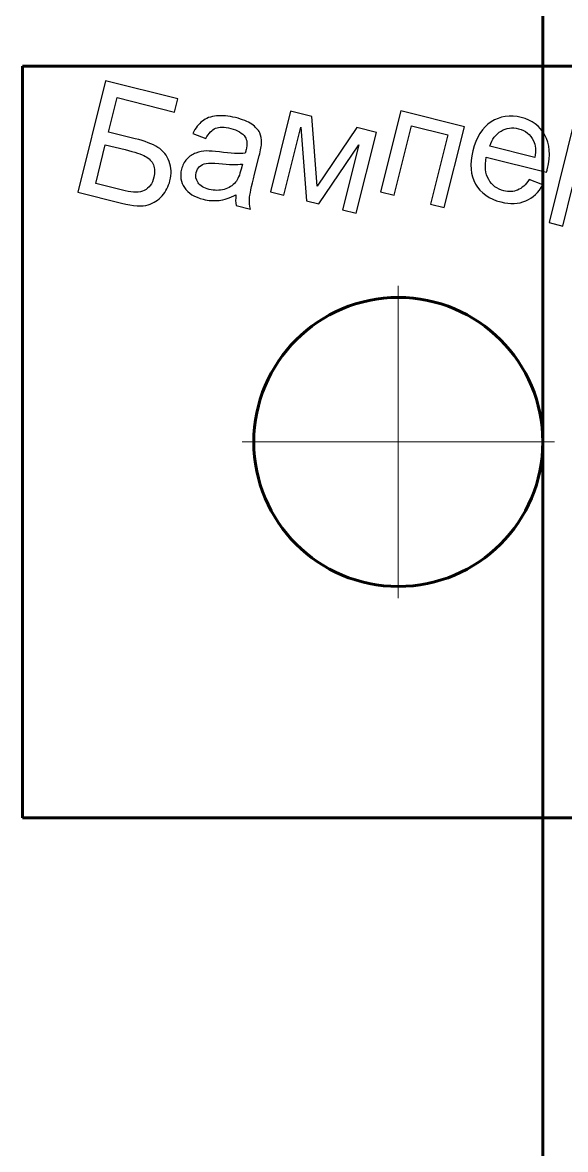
# Model space of a CAD drawing. Header units: centimetres. Extents: x 259 to 610, y 357 to 1252.
# Drawn here: x 489.03 to 498.42, y 796.04 to 815.54 of the extents above; entities that cross this region are included whole.
import ezdxf
from ezdxf.lldxf.tags import DXFTag

# ---------------------------------------------------------------- set-up
doc = ezdxf.new("R2010")
doc.units = ezdxf.units.CM
doc.header["$MEASUREMENT"] = 0
doc.layers.add('layer 1', color=7, linetype='Continuous')
tags = doc.linetypes.add('New Line21', pattern=[12, 7.5, -1.5, 1.5, -1.5]).pattern_tags.tags
tags[10:11] = [DXFTag(74, 4), DXFTag(75, 0), DXFTag(340, '0'), DXFTag(46, 1.0), DXFTag(50, 0.0), DXFTag(44, 0.0), DXFTag(45, 0.0)]
tags[8:9] = [DXFTag(74, 4), DXFTag(75, 0), DXFTag(340, '0'), DXFTag(46, 1.0), DXFTag(50, 0.0), DXFTag(44, 0.0), DXFTag(45, 0.0)]
tags[6:7] = [DXFTag(74, 4), DXFTag(75, 0), DXFTag(340, '0'), DXFTag(46, 1.0), DXFTag(50, 0.0), DXFTag(44, 0.0), DXFTag(45, 0.0)]
tags[4:5] = [DXFTag(74, 4), DXFTag(75, 0), DXFTag(340, '0'), DXFTag(46, 1.0), DXFTag(50, 0.0), DXFTag(44, 0.0), DXFTag(45, 0.0)]
tags = doc.linetypes.add('New Line22', pattern=[12, 7.5, -1.5, 1.5, -1.5]).pattern_tags.tags
tags[10:11] = [DXFTag(74, 4), DXFTag(75, 0), DXFTag(340, '0'), DXFTag(46, 1.0), DXFTag(50, 0.0), DXFTag(44, 0.0), DXFTag(45, 0.0)]
tags[8:9] = [DXFTag(74, 4), DXFTag(75, 0), DXFTag(340, '0'), DXFTag(46, 1.0), DXFTag(50, 0.0), DXFTag(44, 0.0), DXFTag(45, 0.0)]
tags[6:7] = [DXFTag(74, 4), DXFTag(75, 0), DXFTag(340, '0'), DXFTag(46, 1.0), DXFTag(50, 0.0), DXFTag(44, 0.0), DXFTag(45, 0.0)]
tags[4:5] = [DXFTag(74, 4), DXFTag(75, 0), DXFTag(340, '0'), DXFTag(46, 1.0), DXFTag(50, 0.0), DXFTag(44, 0.0), DXFTag(45, 0.0)]
tags = doc.linetypes.add('New Line23', pattern=[12, 7.5, -1.5, 1.5, -1.5]).pattern_tags.tags
tags[10:11] = [DXFTag(74, 4), DXFTag(75, 0), DXFTag(340, '0'), DXFTag(46, 1.0), DXFTag(50, 0.0), DXFTag(44, 0.0), DXFTag(45, 0.0)]
tags[8:9] = [DXFTag(74, 4), DXFTag(75, 0), DXFTag(340, '0'), DXFTag(46, 1.0), DXFTag(50, 0.0), DXFTag(44, 0.0), DXFTag(45, 0.0)]
tags[6:7] = [DXFTag(74, 4), DXFTag(75, 0), DXFTag(340, '0'), DXFTag(46, 1.0), DXFTag(50, 0.0), DXFTag(44, 0.0), DXFTag(45, 0.0)]
tags[4:5] = [DXFTag(74, 4), DXFTag(75, 0), DXFTag(340, '0'), DXFTag(46, 1.0), DXFTag(50, 0.0), DXFTag(44, 0.0), DXFTag(45, 0.0)]
tags = doc.linetypes.add('New Line24', pattern=[12, 7.5, -1.5, 1.5, -1.5]).pattern_tags.tags
tags[10:11] = [DXFTag(74, 4), DXFTag(75, 0), DXFTag(340, '0'), DXFTag(46, 1.0), DXFTag(50, 0.0), DXFTag(44, 0.0), DXFTag(45, 0.0)]
tags[8:9] = [DXFTag(74, 4), DXFTag(75, 0), DXFTag(340, '0'), DXFTag(46, 1.0), DXFTag(50, 0.0), DXFTag(44, 0.0), DXFTag(45, 0.0)]
tags[6:7] = [DXFTag(74, 4), DXFTag(75, 0), DXFTag(340, '0'), DXFTag(46, 1.0), DXFTag(50, 0.0), DXFTag(44, 0.0), DXFTag(45, 0.0)]
tags[4:5] = [DXFTag(74, 4), DXFTag(75, 0), DXFTag(340, '0'), DXFTag(46, 1.0), DXFTag(50, 0.0), DXFTag(44, 0.0), DXFTag(45, 0.0)]

msp = doc.modelspace()

# ---------------------------------------------------------------- linework, layer by layer
at = {"layer": 'layer 1', "color": 5, "lineweight": 60}
for points, knots in [([(529.12517, 953.28499), (529.12517, 963.2261), (521.06631, 971.28496), (511.12519, 971.28498), (511.12519, 971.28498), (501.18408, 971.28499), (493.12519, 963.22615), (493.12517, 953.28504), (493.12517, 953.28504), (493.12514, 943.34392), (501.18398, 935.28503), (511.1251, 935.28499), (511.1251, 935.28499), (521.06621, 935.28495), (529.12512, 943.34378), (529.12517, 953.28489), (529.12667, 1251.51819), (529.12517, 356.81839), (529.12517, 953.28499)], [0, 0, 0, 0, 0.2, 0.2, 0.2, 0.2, 0.4, 0.4, 0.4, 0.4, 0.6, 0.6, 0.6, 0.6, 1, 1, 1, 1.0001, 1.0001, 1.0001, 1.0001]), ([(498.02864, 808.2835), (498.02864, 809.66421), (496.90936, 810.78349), (495.52865, 810.7835), (495.52865, 810.7835), (494.14794, 810.7835), (493.02865, 809.66421), (493.02864, 808.2835), (493.02864, 808.2835), (493.02864, 806.90279), (494.14792, 805.7835), (495.52863, 805.7835), (495.52863, 805.7835), (496.90934, 805.78349), (498.02864, 806.90277), (498.02864, 808.28348), (498.02864, 849.70478), (498.02864, 725.4409), (498.02864, 808.2835)], [0, 0, 0, 0, 0.2, 0.2, 0.2, 0.2, 0.4, 0.4, 0.4, 0.4, 0.6, 0.6, 0.6, 0.6, 1, 1, 1, 1.00002, 1.00002, 1.00002, 1.00002]), ([(497.85889, 785.74509), (497.85889, 787.1258), (496.73961, 788.24509), (495.3589, 788.24509), (495.3589, 788.24509), (493.97819, 788.24509), (492.8589, 787.12581), (492.85889, 785.7451), (492.85889, 785.7451), (492.85889, 784.36439), (493.97817, 783.2451), (495.35888, 783.24509), (495.35888, 783.24509), (496.73959, 783.24509), (497.85889, 784.36437), (497.85889, 785.74508), (497.85889, 827.16638), (497.85889, 702.90249), (497.85889, 785.74509)], [0, 0, 0, 0, 0.2, 0.2, 0.2, 0.2, 0.4, 0.4, 0.4, 0.4, 0.6, 0.6, 0.6, 0.6, 1, 1, 1, 1.00001, 1.00001, 1.00001, 1.00001])]:
    msp.add_open_spline(points, degree=3, knots=knots, dxfattribs=at)
for points in [[(559.02863, 814.7835), (559.02863, 814.7835), (489.02864, 814.7835), (489.02864, 814.7835)], [(489.02864, 814.7835), (489.02864, 814.7835), (489.02864, 801.7835), (489.02864, 801.7835)], [(489.02864, 801.7835), (489.02864, 801.7835), (559.02863, 801.7835), (559.02863, 801.7835)]]:
    msp.add_open_spline(points, degree=3, dxfattribs=at)
at = {"layer": 'layer 1'}
for points, knots in [([(490.46518, 814.53162), (490.46518, 814.53162), (491.71656, 814.21958), (491.71656, 814.21958), (491.71656, 814.21958), (491.71656, 814.21958), (491.65962, 813.9918), (491.65962, 813.9918), (491.65962, 813.9918), (491.65962, 813.9918), (490.66379, 814.24041), (490.66379, 814.24041), (490.66379, 814.24041), (490.66379, 814.24041), (490.51564, 813.6455), (490.51564, 813.6455), (490.51564, 813.6455), (490.51564, 813.6455), (490.97582, 813.53069), (490.97582, 813.53069), (490.97582, 813.53069), (491.14619, 813.48856), (491.27721, 813.43856), (491.3698, 813.38069), (491.3698, 813.38069), (491.46193, 813.32328), (491.52721, 813.24226), (491.56564, 813.13717), (491.56564, 813.13717), (491.6036, 813.03208), (491.60777, 812.92004), (491.57813, 812.80059), (491.57813, 812.80059), (491.5536, 812.70337), (491.50916, 812.61773), (491.4448, 812.54411), (491.4448, 812.54411), (491.38045, 812.47004), (491.29851, 812.41726), (491.19897, 812.38532), (491.19897, 812.38532), (491.09989, 812.35291), (490.94666, 812.3631), (490.73971, 812.41449), (490.73971, 812.41449), (490.73971, 812.41449), (489.98462, 812.60291), (489.98462, 812.60291), (489.98462, 812.60291), (489.98462, 812.60291), (490.46518, 814.53162), (490.46518, 814.53162)], [0, 0, 0, 0, 0.07142857, 0.07142857, 0.07142857, 0.07142857, 0.14285714, 0.14285714, 0.14285714, 0.14285714, 0.21428571, 0.21428571, 0.21428571, 0.21428571, 0.28571429, 0.28571429, 0.28571429, 0.28571429, 0.35714286, 0.35714286, 0.35714286, 0.35714286, 0.42857143, 0.42857143, 0.42857143, 0.42857143, 0.5, 0.5, 0.5, 0.5, 0.57142857, 0.57142857, 0.57142857, 0.57142857, 0.64285714, 0.64285714, 0.64285714, 0.64285714, 0.71428571, 0.71428571, 0.71428571, 0.71428571, 0.78571429, 0.78571429, 0.78571429, 0.78571429, 0.85714286, 0.85714286, 0.85714286, 0.85714286, 1, 1, 1, 1]), ([(493.66518, 814.00893), (493.66518, 814.00893), (494.03369, 813.9168), (494.03369, 813.9168), (494.03369, 813.9168), (494.03369, 813.9168), (494.12212, 812.70708), (494.12212, 812.70708), (494.12212, 812.70708), (494.12212, 812.70708), (494.8087, 813.72375), (494.8087, 813.72375), (494.8087, 813.72375), (494.8087, 813.72375), (495.14943, 813.63902), (495.14943, 813.63902), (495.14943, 813.63902), (495.14943, 813.63902), (494.80083, 812.2418), (494.80083, 812.2418), (494.80083, 812.2418), (494.80083, 812.2418), (494.56425, 812.3006), (494.56425, 812.3006), (494.56425, 812.3006), (494.56425, 812.3006), (494.8448, 813.4256), (494.8448, 813.4256), (494.8448, 813.4256), (494.8448, 813.4256), (494.15129, 812.40383), (494.15129, 812.40383), (494.15129, 812.40383), (494.15129, 812.40383), (493.93925, 812.45662), (493.93925, 812.45662), (493.93925, 812.45662), (493.93925, 812.45662), (493.84249, 813.73255), (493.84249, 813.73255), (493.84249, 813.73255), (493.84249, 813.73255), (493.54851, 812.55383), (493.54851, 812.55383), (493.54851, 812.55383), (493.54851, 812.55383), (493.31702, 812.6117), (493.31702, 812.6117), (493.31702, 812.6117), (493.31702, 812.6117), (493.66518, 814.00893), (493.66518, 814.00893)], [0, 0, 0, 0, 0.07142857, 0.07142857, 0.07142857, 0.07142857, 0.14285714, 0.14285714, 0.14285714, 0.14285714, 0.21428571, 0.21428571, 0.21428571, 0.21428571, 0.28571429, 0.28571429, 0.28571429, 0.28571429, 0.35714286, 0.35714286, 0.35714286, 0.35714286, 0.42857143, 0.42857143, 0.42857143, 0.42857143, 0.5, 0.5, 0.5, 0.5, 0.57142857, 0.57142857, 0.57142857, 0.57142857, 0.64285714, 0.64285714, 0.64285714, 0.64285714, 0.71428571, 0.71428571, 0.71428571, 0.71428571, 0.78571429, 0.78571429, 0.78571429, 0.78571429, 0.85714286, 0.85714286, 0.85714286, 0.85714286, 1, 1, 1, 1]), ([(495.5698, 814.01032), (495.5698, 814.01032), (496.67213, 813.73532), (496.67213, 813.73532), (496.67213, 813.73532), (496.67213, 813.73532), (496.32397, 812.33809), (496.32397, 812.33809), (496.32397, 812.33809), (496.32397, 812.33809), (496.08694, 812.39689), (496.08694, 812.39689), (496.08694, 812.39689), (496.08694, 812.39689), (496.38647, 813.59829), (496.38647, 813.59829), (496.38647, 813.59829), (496.38647, 813.59829), (495.75777, 813.75522), (495.75777, 813.75522), (495.75777, 813.75522), (495.75777, 813.75522), (495.45823, 812.55383), (495.45823, 812.55383), (495.45823, 812.55383), (495.45823, 812.55383), (495.22166, 812.61309), (495.22166, 812.61309), (495.22166, 812.61309), (495.22166, 812.61309), (495.5698, 814.01032), (495.5698, 814.01032)], [0, 0, 0, 0, 0.11111111, 0.11111111, 0.11111111, 0.11111111, 0.22222222, 0.22222222, 0.22222222, 0.22222222, 0.33333333, 0.33333333, 0.33333333, 0.33333333, 0.44444444, 0.44444444, 0.44444444, 0.44444444, 0.55555556, 0.55555556, 0.55555556, 0.55555556, 0.66666667, 0.66666667, 0.66666667, 0.66666667, 0.77777778, 0.77777778, 0.77777778, 0.77777778, 1, 1, 1, 1]), ([(498.13555, 812.07791), (498.13555, 812.07791), (498.6175, 814.01032), (498.6175, 814.01032), (498.6175, 814.01032), (498.6175, 814.01032), (498.83323, 813.95661), (498.83323, 813.95661), (498.83323, 813.95661), (498.83323, 813.95661), (498.78786, 813.77514), (498.78786, 813.77514), (498.78786, 813.77514), (498.85684, 813.83346), (498.92722, 813.87235), (499.00037, 813.8918), (499.00037, 813.8918), (499.07306, 813.91171), (499.155, 813.90985), (499.24667, 813.88717), (499.24667, 813.88717), (499.36564, 813.85754), (499.46333, 813.8006), (499.53926, 813.71633), (499.53926, 813.71633), (499.61518, 813.63208), (499.66241, 813.52838), (499.68092, 813.40523), (499.68092, 813.40523), (499.69944, 813.28162), (499.69203, 813.15337), (499.65916, 813.02004), (499.65916, 813.02004), (499.62351, 812.87699), (499.56565, 812.75477), (499.48556, 812.65291), (499.48556, 812.65291), (499.40592, 812.55152), (499.30962, 812.48207), (499.19666, 812.44551), (499.19666, 812.44551), (499.0837, 812.40893), (498.97305, 812.4043), (498.86518, 812.43115), (498.86518, 812.43115), (498.78648, 812.4506), (498.71981, 812.48532), (498.66518, 812.53393), (498.66518, 812.53393), (498.61102, 812.583), (498.56981, 812.6381), (498.54203, 812.69875), (498.54203, 812.69875), (498.54203, 812.69875), (498.37259, 812.01865), (498.37259, 812.01865), (498.37259, 812.01865), (498.37259, 812.01865), (498.13555, 812.07791), (498.13555, 812.07791)], [0, 0, 0, 0, 0.0625, 0.0625, 0.0625, 0.0625, 0.125, 0.125, 0.125, 0.125, 0.1875, 0.1875, 0.1875, 0.1875, 0.25, 0.25, 0.25, 0.25, 0.3125, 0.3125, 0.3125, 0.3125, 0.375, 0.375, 0.375, 0.375, 0.4375, 0.4375, 0.4375, 0.4375, 0.5, 0.5, 0.5, 0.5, 0.5625, 0.5625, 0.5625, 0.5625, 0.625, 0.625, 0.625, 0.625, 0.6875, 0.6875, 0.6875, 0.6875, 0.75, 0.75, 0.75, 0.75, 0.8125, 0.8125, 0.8125, 0.8125, 0.875, 0.875, 0.875, 0.875, 1, 1, 1, 1]), ([(492.72027, 812.55846), (492.61379, 812.50568), (492.51657, 812.47421), (492.42768, 812.46356), (492.42768, 812.46356), (492.33879, 812.45291), (492.24804, 812.45939), (492.15499, 812.48254), (492.15499, 812.48254), (492.00129, 812.52097), (491.89295, 812.58764), (491.82907, 812.68347), (491.82907, 812.68347), (491.76517, 812.77884), (491.74804, 812.88486), (491.77721, 813.00152), (491.77721, 813.00152), (491.79435, 813.07004), (491.82536, 813.12883), (491.87073, 813.17745), (491.87073, 813.17745), (491.91563, 813.22606), (491.96795, 813.2617), (492.02675, 813.283), (492.02675, 813.283), (492.08554, 813.30477), (492.14897, 813.31633), (492.21656, 813.31819), (492.21656, 813.31819), (492.2661, 813.31911), (492.33925, 813.31309), (492.43601, 813.30152), (492.43601, 813.30152), (492.63276, 813.27652), (492.78046, 813.26865), (492.8786, 813.27745), (492.8786, 813.27745), (492.8874, 813.30986), (492.89295, 813.33022), (492.89527, 813.33902), (492.89527, 813.33902), (492.91934, 813.43578), (492.91379, 813.50939), (492.87906, 813.55985), (492.87906, 813.55985), (492.83184, 813.62837), (492.7485, 813.67745), (492.62953, 813.70707), (492.62953, 813.70707), (492.51795, 813.73485), (492.43092, 813.73625), (492.36795, 813.71032), (492.36795, 813.71032), (492.30545, 813.68439), (492.24897, 813.62513), (492.19851, 813.53254), (492.19851, 813.53254), (492.19851, 813.53254), (491.97489, 813.62143), (491.97489, 813.62143), (491.97489, 813.62143), (492.02073, 813.71541), (492.07536, 813.78717), (492.13879, 813.83578), (492.13879, 813.83578), (492.20221, 813.88485), (492.28369, 813.91449), (492.38323, 813.92467), (492.38323, 813.92467), (492.48231, 813.93485), (492.59249, 813.92467), (492.7124, 813.89457), (492.7124, 813.89457), (492.83184, 813.86495), (492.92536, 813.82699), (492.99249, 813.78023), (492.99249, 813.78023), (493.06008, 813.73347), (493.10638, 813.68439), (493.13091, 813.63347), (493.13091, 813.63347), (493.15545, 813.58208), (493.16656, 813.52236), (493.16425, 813.45384), (493.16425, 813.45384), (493.16193, 813.41125), (493.14804, 813.33763), (493.12166, 813.23254), (493.12166, 813.23254), (493.12166, 813.23254), (493.04295, 812.9168), (493.04295, 812.9168), (493.04295, 812.9168), (492.98786, 812.69642), (492.95823, 812.55616), (492.95407, 812.49504), (492.95407, 812.49504), (492.94944, 812.43439), (492.95546, 812.37329), (492.97212, 812.31263), (492.97212, 812.31263), (492.97212, 812.31263), (492.72444, 812.37421), (492.72444, 812.37421), (492.72444, 812.37421), (492.7124, 812.4293), (492.71101, 812.49087), (492.72027, 812.55846)], [0, 0, 0, 0, 0.03571429, 0.03571429, 0.03571429, 0.03571429, 0.07142857, 0.07142857, 0.07142857, 0.07142857, 0.10714286, 0.10714286, 0.10714286, 0.10714286, 0.14285714, 0.14285714, 0.14285714, 0.14285714, 0.17857143, 0.17857143, 0.17857143, 0.17857143, 0.21428571, 0.21428571, 0.21428571, 0.21428571, 0.25, 0.25, 0.25, 0.25, 0.28571429, 0.28571429, 0.28571429, 0.28571429, 0.32142857, 0.32142857, 0.32142857, 0.32142857, 0.35714286, 0.35714286, 0.35714286, 0.35714286, 0.39285714, 0.39285714, 0.39285714, 0.39285714, 0.42857143, 0.42857143, 0.42857143, 0.42857143, 0.46428571, 0.46428571, 0.46428571, 0.46428571, 0.5, 0.5, 0.5, 0.5, 0.53571429, 0.53571429, 0.53571429, 0.53571429, 0.57142857, 0.57142857, 0.57142857, 0.57142857, 0.60714286, 0.60714286, 0.60714286, 0.60714286, 0.64285714, 0.64285714, 0.64285714, 0.64285714, 0.67857143, 0.67857143, 0.67857143, 0.67857143, 0.71428571, 0.71428571, 0.71428571, 0.71428571, 0.75, 0.75, 0.75, 0.75, 0.78571429, 0.78571429, 0.78571429, 0.78571429, 0.82142857, 0.82142857, 0.82142857, 0.82142857, 0.85714286, 0.85714286, 0.85714286, 0.85714286, 0.89285714, 0.89285714, 0.89285714, 0.89285714, 0.92857143, 0.92857143, 0.92857143, 0.92857143, 1, 1, 1, 1]), ([(497.79295, 812.82467), (497.79295, 812.82467), (498.03, 812.73346), (498.03, 812.73346), (498.03, 812.73346), (497.95592, 812.60013), (497.85685, 812.50708), (497.73277, 812.4543), (497.73277, 812.4543), (497.6087, 812.40106), (497.46564, 812.39504), (497.30314, 812.43532), (497.30314, 812.43532), (497.09898, 812.48624), (496.95268, 812.58948), (496.86425, 812.7455), (496.86425, 812.7455), (496.77583, 812.90106), (496.76009, 813.09272), (496.81657, 813.31958), (496.81657, 813.31958), (496.87536, 813.55476), (496.98138, 813.7219), (497.13463, 813.82189), (497.13463, 813.82189), (497.28786, 813.92143), (497.46101, 813.94735), (497.65407, 813.89921), (497.65407, 813.89921), (497.84111, 813.85245), (497.97768, 813.75059), (498.06426, 813.59411), (498.06426, 813.59411), (498.15129, 813.43764), (498.16564, 813.24365), (498.10823, 813.01309), (498.10823, 813.01309), (498.10453, 812.99921), (498.09897, 812.97791), (498.0911, 812.95014), (498.0911, 812.95014), (498.0911, 812.95014), (497.04898, 813.20985), (497.04898, 813.20985), (497.04898, 813.20985), (497.01981, 813.0543), (497.0337, 812.92606), (497.09157, 812.82513), (497.09157, 812.82513), (497.14898, 812.72374), (497.23648, 812.65893), (497.35315, 812.62976), (497.35315, 812.62976), (497.43971, 812.608), (497.51981, 812.61263), (497.59249, 812.64273), (497.59249, 812.64273), (497.66518, 812.67282), (497.73184, 812.73393), (497.79295, 812.82467)], [0, 0, 0, 0, 0.0625, 0.0625, 0.0625, 0.0625, 0.125, 0.125, 0.125, 0.125, 0.1875, 0.1875, 0.1875, 0.1875, 0.25, 0.25, 0.25, 0.25, 0.3125, 0.3125, 0.3125, 0.3125, 0.375, 0.375, 0.375, 0.375, 0.4375, 0.4375, 0.4375, 0.4375, 0.5, 0.5, 0.5, 0.5, 0.5625, 0.5625, 0.5625, 0.5625, 0.625, 0.625, 0.625, 0.625, 0.6875, 0.6875, 0.6875, 0.6875, 0.75, 0.75, 0.75, 0.75, 0.8125, 0.8125, 0.8125, 0.8125, 0.875, 0.875, 0.875, 0.875, 1, 1, 1, 1]), ([(497.11101, 813.40152), (497.11101, 813.40152), (497.8911, 813.20707), (497.8911, 813.20707), (497.8911, 813.20707), (497.90962, 813.32699), (497.90175, 813.42282), (497.8675, 813.49365), (497.8675, 813.49365), (497.81472, 813.60384), (497.7286, 813.67375), (497.60824, 813.70384), (497.60824, 813.70384), (497.49944, 813.73069), (497.39898, 813.71726), (497.30684, 813.66263), (497.30684, 813.66263), (497.21425, 813.60847), (497.14897, 813.52143), (497.11101, 813.40152)], [0, 0, 0, 0, 0.16666667, 0.16666667, 0.16666667, 0.16666667, 0.33333333, 0.33333333, 0.33333333, 0.33333333, 0.5, 0.5, 0.5, 0.5, 0.66666667, 0.66666667, 0.66666667, 0.66666667, 1, 1, 1, 1]), ([(490.29388, 812.75615), (490.29388, 812.75615), (490.80406, 812.62884), (490.80406, 812.62884), (490.80406, 812.62884), (490.94203, 812.59458), (491.05221, 812.59689), (491.13508, 812.63578), (491.13508, 812.63578), (491.21795, 812.67467), (491.27351, 812.75059), (491.30129, 812.86263), (491.30129, 812.86263), (491.3212, 812.94272), (491.31795, 813.01403), (491.29202, 813.07745), (491.29202, 813.07745), (491.2661, 813.14088), (491.2198, 813.18995), (491.15406, 813.22513), (491.15406, 813.22513), (491.08832, 813.26031), (490.97073, 813.29875), (490.80175, 813.34088), (490.80175, 813.34088), (490.80175, 813.34088), (490.46054, 813.42606), (490.46054, 813.42606), (490.46054, 813.42606), (490.46054, 813.42606), (490.29388, 812.75615), (490.29388, 812.75615)], [0, 0, 0, 0, 0.11111111, 0.11111111, 0.11111111, 0.11111111, 0.22222222, 0.22222222, 0.22222222, 0.22222222, 0.33333333, 0.33333333, 0.33333333, 0.33333333, 0.44444444, 0.44444444, 0.44444444, 0.44444444, 0.55555556, 0.55555556, 0.55555556, 0.55555556, 0.66666667, 0.66666667, 0.66666667, 0.66666667, 0.77777778, 0.77777778, 0.77777778, 0.77777778, 1, 1, 1, 1]), ([(492.8323, 813.09226), (492.73739, 813.07837), (492.60128, 813.08069), (492.42305, 813.09921), (492.42305, 813.09921), (492.32259, 813.1094), (492.24943, 813.11078), (492.20499, 813.10338), (492.20499, 813.10338), (492.16008, 813.09597), (492.12258, 813.07792), (492.09203, 813.04967), (492.09203, 813.04967), (492.06194, 813.02143), (492.04156, 812.98671), (492.03138, 812.94504), (492.03138, 812.94504), (492.01564, 812.88208), (492.02628, 812.82374), (492.06379, 812.76958), (492.06379, 812.76958), (492.10083, 812.71541), (492.16564, 812.67698), (492.25776, 812.65384), (492.25776, 812.65384), (492.34897, 812.63115), (492.43508, 812.63115), (492.5161, 812.65337), (492.5161, 812.65337), (492.59712, 812.67559), (492.66286, 812.7168), (492.71332, 812.77791), (492.71332, 812.77791), (492.75221, 812.82514), (492.78462, 812.90106), (492.81054, 813.00522), (492.81054, 813.00522), (492.81054, 813.00522), (492.8323, 813.09226), (492.8323, 813.09226)], [0, 0, 0, 0, 0.09090909, 0.09090909, 0.09090909, 0.09090909, 0.18181818, 0.18181818, 0.18181818, 0.18181818, 0.27272727, 0.27272727, 0.27272727, 0.27272727, 0.36363636, 0.36363636, 0.36363636, 0.36363636, 0.45454545, 0.45454545, 0.45454545, 0.45454545, 0.54545455, 0.54545455, 0.54545455, 0.54545455, 0.63636364, 0.63636364, 0.63636364, 0.63636364, 0.72727273, 0.72727273, 0.72727273, 0.72727273, 0.81818182, 0.81818182, 0.81818182, 0.81818182, 1, 1, 1, 1])]:
    msp.add_open_spline(points, degree=3, knots=knots, dxfattribs=at)
at = {"layer": 'layer 1', "color": 30, "linetype": 'New Line22', "lineweight": 18}
msp.add_open_spline([(495.52864, 808.2835), (495.52864, 808.2835), (495.52864, 810.9835), (495.52864, 810.9835)], degree=3, dxfattribs=at)
at = {"layer": 'layer 1', "color": 30, "linetype": 'New Line24', "lineweight": 18}
msp.add_open_spline([(495.52864, 808.2835), (495.52864, 808.2835), (492.82864, 808.2835), (492.82864, 808.2835)], degree=3, dxfattribs=at)
at = {"layer": 'layer 1', "color": 30, "linetype": 'New Line21', "lineweight": 18}
msp.add_open_spline([(495.52864, 808.2835), (495.52864, 808.2835), (495.52864, 805.5835), (495.52864, 805.5835)], degree=3, dxfattribs=at)
at = {"layer": 'layer 1', "color": 30, "linetype": 'New Line23', "lineweight": 18}
msp.add_open_spline([(495.52864, 808.2835), (495.52864, 808.2835), (498.22864, 808.2835), (498.22864, 808.2835)], degree=3, dxfattribs=at)

doc.saveas('drawing.dxf')
